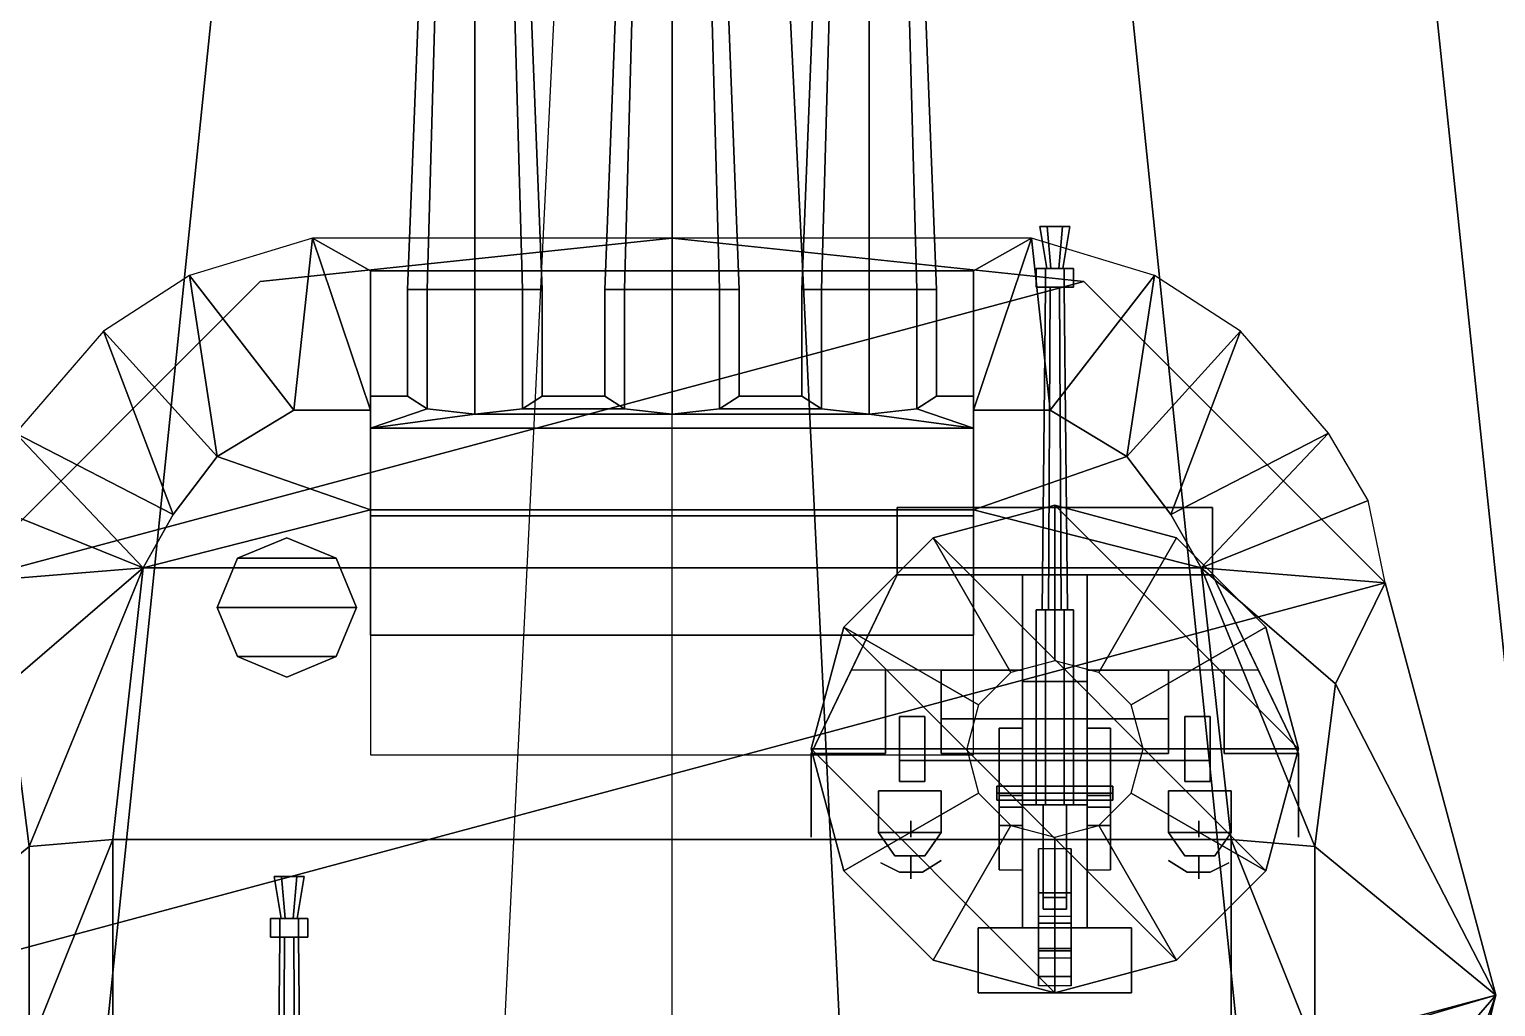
# Model space of a CAD drawing. Header units: millimetres. Extents: x -9 to 9, y -100 to 98.
# Drawn here: x -2.77 to 3.55, y 49.86 to 54.07 of the extents above; entities that cross this region are included whole.
import ezdxf

# ---------------------------------------------------------------- set-up
doc = ezdxf.new("R2010")
doc.units = ezdxf.units.MM
for name, color, linetype in [('barrel', 1, 'Continuous'), ('gun', 1, 'Continuous'), ('sleeve', 5, 'Continuous'), ('superstructure', 3, 'Continuous'), ('turret', 2, 'Continuous')]:
    doc.layers.add(name, color=color, linetype=linetype)

msp = doc.modelspace()

# ---------------------------------------------------------------- linework, layer by layer
for points in [[(-3.03, 64.56, -4.29), (-2.2, 64.56, -4.97), (-3.75, 49.81, -4.97), (-4.62, 49.81, -4.29)], [(-2.2, 64.56, -4.97), (-0.91, 64.56, -5.63), (-2.43, 49.81, -5.63), (-3.75, 49.81, -4.97)], [(-0.91, 64.56, -5.63), (0, 64.56, -5.97), (-0.72, 49.81, -5.92), (-2.43, 49.81, -5.63)], [(2.43, 49.81, -5.63), (0.72, 49.81, -5.92), (0, 64.56, -5.97), (0.91, 64.56, -5.63)], [(0, 64.56, -5.97), (0, 64.56, -5.97), (0.72, 49.81, -5.92), (0, 49.81, -5.97)], [(3.75, 49.81, -4.97), (2.43, 49.81, -5.63), (0.91, 64.56, -5.63), (2.2, 64.56, -4.97)], [(4.62, 49.81, -4.29), (3.75, 49.81, -4.97), (2.2, 64.56, -4.97), (3.03, 64.56, -4.29)], [(5.36, 49.81, -3.43), (4.62, 49.81, -4.29), (3.03, 64.56, -4.29), (3.62, 64.56, -3.43)], [(0, 53.17, 10.52), (-1.775, 52.9844, 10.52), (-3.0744, 51.685, 10.52), (1.775, 52.9844, 10.52)], [(0, 53.17, 7.28), (-1.775, 52.9844, 7.27), (-1.775, 52.9844, 10.52), (0, 53.17, 10.52)], [(1.775, 52.9844, 7.27), (0, 53.17, 7.28), (0, 53.17, 10.52), (1.775, 52.9844, 10.52)], [(1.775, 52.9844, 10.52), (-3.0744, 51.685, 10.52), (-3.55, 49.91, 10.52), (3.0744, 51.685, 10.52)], [(-1.775, 52.9844, 7.27), (-3.0744, 51.685, 7.25), (-3.0744, 51.685, 10.52), (-1.775, 52.9844, 10.52)], [(3.0744, 51.685, 7.25), (1.775, 52.9844, 7.27), (1.775, 52.9844, 10.52), (3.0744, 51.685, 10.52)], [(3.0744, 51.685, 10.52), (-3.55, 49.91, 10.52), (-3.0744, 48.135, 10.52), (3.55, 49.91, 10.52)], [(3.55, 49.91, 7.23), (3.0744, 51.685, 7.25), (3.0744, 51.685, 10.52), (3.55, 49.91, 10.52)], [(3.55, 49.91, 10.52), (-3.0744, 48.135, 10.52), (-1.775, 46.8356, 10.52), (3.0744, 48.135, 10.52)], [(3.0744, 48.135, 7.23), (3.55, 49.91, 7.23), (3.55, 49.91, 10.52), (3.0744, 48.135, 10.52)]]:
    msp.add_3dface(points)
at = {"layer": 'barrel'}
for points in [[(-1.14, 52.95, 11.98), (-1.0551, 52.95, 12.1851), (-0.9985, 55, 12.1285), (-1.06, 55, 11.98)], [(-1.0551, 52.95, 11.7749), (-1.14, 52.95, 11.98), (-1.06, 55, 11.98), (-0.9985, 55, 11.8315)], [(-1.0551, 52.95, 12.1851), (-0.85, 52.95, 12.27), (-0.85, 55, 12.19), (-0.9985, 55, 12.1285)], [(-0.85, 52.95, 11.69), (-1.0551, 52.95, 11.7749), (-0.9985, 55, 11.8315), (-0.85, 55, 11.77)], [(-0.85, 52.95, 12.27), (-0.6449, 52.95, 12.1851), (-0.7015, 55, 12.1285), (-0.85, 55, 12.19)], [(-0.6449, 52.95, 11.7749), (-0.85, 52.95, 11.69), (-0.85, 55, 11.77), (-0.7015, 55, 11.8315)], [(-0.6449, 52.95, 12.1851), (-0.56, 52.95, 11.98), (-0.64, 55, 11.98), (-0.7015, 55, 12.1285)], [(-0.56, 52.95, 11.98), (-0.6449, 52.95, 11.7749), (-0.7015, 55, 11.8315), (-0.64, 55, 11.98)], [(-0.2051, 52.95, 11.7749), (-0.29, 52.95, 11.98), (-0.21, 55, 11.98), (-0.1485, 55, 11.8315)], [(-0.29, 52.95, 11.98), (-0.2051, 52.95, 12.1851), (-0.1485, 55, 12.1285), (-0.21, 55, 11.98)], [(0, 52.95, 11.69), (-0.2051, 52.95, 11.7749), (-0.1485, 55, 11.8315), (0, 55, 11.77)], [(-0.2051, 52.95, 12.1851), (0, 52.95, 12.27), (0, 55, 12.19), (-0.1485, 55, 12.1285)], [(0.2051, 52.95, 11.7749), (0, 52.95, 11.69), (0, 55, 11.77), (0.1485, 55, 11.8315)], [(0, 52.95, 12.27), (0.2051, 52.95, 12.1851), (0.1485, 55, 12.1285), (0, 55, 12.19)], [(0.29, 52.95, 11.98), (0.2051, 52.95, 11.7749), (0.1485, 55, 11.8315), (0.21, 55, 11.98)], [(0.2051, 52.95, 12.1851), (0.29, 52.95, 11.98), (0.21, 55, 11.98), (0.1485, 55, 12.1285)], [(0.56, 52.95, 11.98), (0.6449, 52.95, 12.1851), (0.7015, 55, 12.1285), (0.64, 55, 11.98)], [(0.6449, 52.95, 11.7749), (0.56, 52.95, 11.98), (0.64, 55, 11.98), (0.7015, 55, 11.8315)], [(0.6449, 52.95, 12.1851), (0.85, 52.95, 12.27), (0.85, 55, 12.19), (0.7015, 55, 12.1285)], [(0.85, 52.95, 11.69), (0.6449, 52.95, 11.7749), (0.7015, 55, 11.8315), (0.85, 55, 11.77)], [(0.85, 52.95, 12.27), (1.0551, 52.95, 12.1851), (0.9985, 55, 12.1285), (0.85, 55, 12.19)], [(1.0551, 52.95, 11.7749), (0.85, 52.95, 11.69), (0.85, 55, 11.77), (0.9985, 55, 11.8315)], [(1.0551, 52.95, 12.1851), (1.14, 52.95, 11.98), (1.06, 55, 11.98), (0.9985, 55, 12.1285)], [(1.14, 52.95, 11.98), (1.0551, 52.95, 11.7749), (0.9985, 55, 11.8315), (1.06, 55, 11.98)]]:
    msp.add_3dface(points, dxfattribs=at)
at = {"layer": 'gun'}
for points in [[(1.615, 53.04, 14.18), (1.6325, 53.04, 14.2103), (1.6175, 53.22, 14.2363), (1.585, 53.22, 14.18)], [(1.6175, 53.22, 14.2363), (1.6825, 53.22, 14.2363), (1.715, 53.22, 14.18), (1.585, 53.22, 14.18)], [(1.6325, 53.04, 14.1497), (1.615, 53.04, 14.18), (1.585, 53.22, 14.18), (1.6175, 53.22, 14.1237)], [(1.585, 53.22, 14.18), (1.715, 53.22, 14.18), (1.6825, 53.22, 14.1237), (1.6175, 53.22, 14.1237)], [(1.6325, 53.04, 14.2103), (1.6675, 53.04, 14.2103), (1.6825, 53.22, 14.2363), (1.6175, 53.22, 14.2363)], [(1.6675, 53.04, 14.1497), (1.6325, 53.04, 14.1497), (1.6175, 53.22, 14.1237), (1.6825, 53.22, 14.1237)], [(1.6675, 53.04, 14.2103), (1.685, 53.04, 14.18), (1.715, 53.22, 14.18), (1.6825, 53.22, 14.2363)], [(1.685, 53.04, 14.18), (1.6675, 53.04, 14.1497), (1.6825, 53.22, 14.1237), (1.715, 53.22, 14.18)], [(1.57, 52.96, 14.18), (1.61, 52.96, 14.2493), (1.61, 53.04, 14.2493), (1.57, 53.04, 14.18)], [(1.61, 53.04, 14.2493), (1.69, 53.04, 14.2493), (1.73, 53.04, 14.18), (1.57, 53.04, 14.18)], [(1.61, 52.96, 14.1107), (1.57, 52.96, 14.18), (1.57, 53.04, 14.18), (1.61, 53.04, 14.1107)], [(1.57, 53.04, 14.18), (1.73, 53.04, 14.18), (1.69, 53.04, 14.1107), (1.61, 53.04, 14.1107)], [(1.69, 52.96, 14.1107), (1.61, 52.96, 14.1107), (1.61, 53.04, 14.1107), (1.69, 53.04, 14.1107)], [(1.61, 52.96, 14.2493), (1.69, 52.96, 14.2493), (1.69, 53.04, 14.2493), (1.61, 53.04, 14.2493)], [(1.69, 52.96, 14.2493), (1.73, 52.96, 14.18), (1.73, 53.04, 14.18), (1.69, 53.04, 14.2493)], [(1.73, 52.96, 14.18), (1.69, 52.96, 14.1107), (1.69, 53.04, 14.1107), (1.73, 53.04, 14.18)], [(1.57, 52.96, 14.18), (1.73, 52.96, 14.18), (1.69, 52.96, 14.2493), (1.61, 52.96, 14.2493)], [(1.61, 52.96, 14.1107), (1.69, 52.96, 14.1107), (1.73, 52.96, 14.18), (1.57, 52.96, 14.18)], [(1.63, 52.96, 14.2146), (1.61, 52.96, 14.18), (1.595, 51.57, 14.18), (1.6225, 51.57, 14.2276)], [(1.61, 52.96, 14.18), (1.63, 52.96, 14.1454), (1.6225, 51.57, 14.1324), (1.595, 51.57, 14.18)], [(1.63, 52.96, 14.1454), (1.67, 52.96, 14.1454), (1.6775, 51.57, 14.1324), (1.6225, 51.57, 14.1324)], [(1.67, 52.96, 14.2146), (1.63, 52.96, 14.2146), (1.6225, 51.57, 14.2276), (1.6775, 51.57, 14.2276)], [(1.69, 52.96, 14.18), (1.67, 52.96, 14.2146), (1.6775, 51.57, 14.2276), (1.705, 51.57, 14.18)], [(1.67, 52.96, 14.1454), (1.69, 52.96, 14.18), (1.705, 51.57, 14.18), (1.6775, 51.57, 14.1324)], [(-1.685, 50.24, 14.3), (-1.6675, 50.24, 14.3303), (-1.6825, 50.42, 14.3563), (-1.715, 50.42, 14.3)], [(-1.6825, 50.42, 14.3563), (-1.6175, 50.42, 14.3563), (-1.585, 50.42, 14.3), (-1.715, 50.42, 14.3)], [(-1.6675, 50.24, 14.2697), (-1.685, 50.24, 14.3), (-1.715, 50.42, 14.3), (-1.6825, 50.42, 14.2437)], [(-1.715, 50.42, 14.3), (-1.585, 50.42, 14.3), (-1.6175, 50.42, 14.2437), (-1.6825, 50.42, 14.2437)], [(-1.6675, 50.24, 14.3303), (-1.6325, 50.24, 14.3303), (-1.6175, 50.42, 14.3563), (-1.6825, 50.42, 14.3563)], [(-1.6325, 50.24, 14.2697), (-1.6675, 50.24, 14.2697), (-1.6825, 50.42, 14.2437), (-1.6175, 50.42, 14.2437)], [(-1.6325, 50.24, 14.3303), (-1.615, 50.24, 14.3), (-1.585, 50.42, 14.3), (-1.6175, 50.42, 14.3563)], [(-1.615, 50.24, 14.3), (-1.6325, 50.24, 14.2697), (-1.6175, 50.42, 14.2437), (-1.585, 50.42, 14.3)], [(-1.73, 50.16, 14.3), (-1.69, 50.16, 14.3693), (-1.69, 50.24, 14.3693), (-1.73, 50.24, 14.3)], [(-1.69, 50.24, 14.3693), (-1.61, 50.24, 14.3693), (-1.57, 50.24, 14.3), (-1.73, 50.24, 14.3)], [(-1.69, 50.16, 14.2307), (-1.73, 50.16, 14.3), (-1.73, 50.24, 14.3), (-1.69, 50.24, 14.2307)], [(-1.73, 50.24, 14.3), (-1.57, 50.24, 14.3), (-1.61, 50.24, 14.2307), (-1.69, 50.24, 14.2307)], [(-1.61, 50.16, 14.2307), (-1.69, 50.16, 14.2307), (-1.69, 50.24, 14.2307), (-1.61, 50.24, 14.2307)], [(-1.69, 50.16, 14.3693), (-1.61, 50.16, 14.3693), (-1.61, 50.24, 14.3693), (-1.69, 50.24, 14.3693)], [(-1.61, 50.16, 14.3693), (-1.57, 50.16, 14.3), (-1.57, 50.24, 14.3), (-1.61, 50.24, 14.3693)], [(-1.57, 50.16, 14.3), (-1.61, 50.16, 14.2307), (-1.61, 50.24, 14.2307), (-1.57, 50.24, 14.3)], [(-1.73, 50.16, 14.3), (-1.57, 50.16, 14.3), (-1.61, 50.16, 14.3693), (-1.69, 50.16, 14.3693)], [(-1.69, 50.16, 14.2307), (-1.61, 50.16, 14.2307), (-1.57, 50.16, 14.3), (-1.73, 50.16, 14.3)], [(-1.67, 50.16, 14.3346), (-1.69, 50.16, 14.3), (-1.705, 48.77, 14.3), (-1.6775, 48.77, 14.3476)], [(-1.69, 50.16, 14.3), (-1.67, 50.16, 14.2654), (-1.6775, 48.77, 14.2524), (-1.705, 48.77, 14.3)], [(-1.67, 50.16, 14.2654), (-1.63, 50.16, 14.2654), (-1.6225, 48.77, 14.2524), (-1.6775, 48.77, 14.2524)], [(-1.63, 50.16, 14.3346), (-1.67, 50.16, 14.3346), (-1.6775, 48.77, 14.3476), (-1.6225, 48.77, 14.3476)], [(-1.61, 50.16, 14.3), (-1.63, 50.16, 14.3346), (-1.6225, 48.77, 14.3476), (-1.595, 48.77, 14.3)], [(-1.63, 50.16, 14.2654), (-1.61, 50.16, 14.3), (-1.595, 48.77, 14.3), (-1.6225, 48.77, 14.2524)]]:
    msp.add_3dface(points, dxfattribs=at)
at = {"layer": 'sleeve'}
for points in [[(-1.0551, 52.95, 12.1851), (-1.14, 52.95, 11.98), (-1.14, 52.49, 11.98), (-1.0551, 52.4351, 12.1851)], [(-1.14, 52.95, 11.98), (-1.0551, 52.95, 11.7749), (-1.0551, 52.4351, 11.7749), (-1.14, 52.49, 11.98)], [(-0.85, 52.95, 12.27), (-1.0551, 52.95, 12.1851), (-1.0551, 52.4351, 12.1851), (-0.85, 52.4123, 12.27)], [(-1.0551, 52.95, 11.7749), (-0.85, 52.95, 11.69), (-0.85, 52.4123, 11.69), (-1.0551, 52.4351, 11.7749)], [(-0.6449, 52.95, 12.1851), (-0.85, 52.95, 12.27), (-0.85, 52.4123, 12.27), (-0.6449, 52.4351, 12.1851)], [(-0.85, 52.95, 11.69), (-0.6449, 52.95, 11.7749), (-0.6449, 52.4351, 11.7749), (-0.85, 52.4123, 11.69)], [(-0.56, 52.95, 11.98), (-0.6449, 52.95, 12.1851), (-0.6449, 52.4351, 12.1851), (-0.56, 52.49, 11.98)], [(-0.6449, 52.95, 11.7749), (-0.56, 52.95, 11.98), (-0.56, 52.49, 11.98), (-0.6449, 52.4351, 11.7749)], [(-0.2051, 52.95, 12.1851), (-0.29, 52.95, 11.98), (-0.29, 52.49, 11.98), (-0.2051, 52.4351, 12.1851)], [(-0.29, 52.95, 11.98), (-0.2051, 52.95, 11.7749), (-0.2051, 52.4351, 11.7749), (-0.29, 52.49, 11.98)], [(0, 52.95, 12.27), (-0.2051, 52.95, 12.1851), (-0.2051, 52.4351, 12.1851), (0, 52.4123, 12.27)], [(-0.2051, 52.95, 11.7749), (0, 52.95, 11.69), (0, 52.4123, 11.69), (-0.2051, 52.4351, 11.7749)], [(0.2051, 52.95, 12.1851), (0, 52.95, 12.27), (0, 52.4123, 12.27), (0.2051, 52.4351, 12.1851)], [(0, 52.95, 11.69), (0.2051, 52.95, 11.7749), (0.2051, 52.4351, 11.7749), (0, 52.4123, 11.69)], [(0.29, 52.95, 11.98), (0.2051, 52.95, 12.1851), (0.2051, 52.4351, 12.1851), (0.29, 52.49, 11.98)], [(0.2051, 52.95, 11.7749), (0.29, 52.95, 11.98), (0.29, 52.49, 11.98), (0.2051, 52.4351, 11.7749)], [(0.6449, 52.95, 12.1851), (0.56, 52.95, 11.98), (0.56, 52.49, 11.98), (0.6449, 52.4351, 12.1851)], [(0.56, 52.95, 11.98), (0.6449, 52.95, 11.7749), (0.6449, 52.4351, 11.7749), (0.56, 52.49, 11.98)], [(0.85, 52.95, 12.27), (0.6449, 52.95, 12.1851), (0.6449, 52.4351, 12.1851), (0.85, 52.4123, 12.27)], [(0.6449, 52.95, 11.7749), (0.85, 52.95, 11.69), (0.85, 52.4123, 11.69), (0.6449, 52.4351, 11.7749)], [(1.0551, 52.95, 12.1851), (0.85, 52.95, 12.27), (0.85, 52.4123, 12.27), (1.0551, 52.4351, 12.1851)], [(0.85, 52.95, 11.69), (1.0551, 52.95, 11.7749), (1.0551, 52.4351, 11.7749), (0.85, 52.4123, 11.69)], [(1.14, 52.95, 11.98), (1.0551, 52.95, 12.1851), (1.0551, 52.4351, 12.1851), (1.14, 52.49, 11.98)], [(1.0551, 52.95, 11.7749), (1.14, 52.95, 11.98), (1.14, 52.49, 11.98), (1.0551, 52.4351, 11.7749)], [(-1.3, 52.352, 12.495), (-1.0551, 52.4351, 12.1851), (-1.14, 52.49, 11.98), (-1.3, 52.49, 11.98)], [(-1.3, 52.49, 11.98), (-1.14, 52.49, 11.98), (-1.0551, 52.4351, 11.7749), (-1.3, 52.352, 11.465)], [(-0.6449, 52.4351, 12.1851), (-0.2051, 52.4351, 12.1851), (-0.29, 52.49, 11.98), (-0.56, 52.49, 11.98)], [(-0.29, 52.49, 11.98), (-0.2051, 52.4351, 11.7749), (-0.6449, 52.4351, 11.7749), (-0.56, 52.49, 11.98)], [(0.2051, 52.4351, 12.1851), (0.6449, 52.4351, 12.1851), (0.56, 52.49, 11.98), (0.29, 52.49, 11.98)], [(0.56, 52.49, 11.98), (0.6449, 52.4351, 11.7749), (0.2051, 52.4351, 11.7749), (0.29, 52.49, 11.98)], [(1.0551, 52.4351, 12.1851), (1.3, 52.352, 12.495), (1.3, 52.49, 11.98), (1.14, 52.49, 11.98)], [(1.14, 52.49, 11.98), (1.3, 52.49, 11.98), (1.3, 52.352, 11.465), (1.0551, 52.4351, 11.7749)], [(-1.3, 52.352, 12.495), (-0.85, 52.4123, 12.27), (-1.0551, 52.4351, 12.1851), (-1.3, 52.352, 12.495)], [(-0.85, 52.4123, 11.69), (-1.3, 52.352, 11.465), (-1.3, 52.352, 11.465), (-1.0551, 52.4351, 11.7749)], [(-1.3, 52.352, 12.495), (1.3, 52.352, 12.495), (0.85, 52.4123, 12.27), (-0.85, 52.4123, 12.27)], [(0.85, 52.4123, 11.69), (1.3, 52.352, 11.465), (-1.3, 52.352, 11.465), (-0.85, 52.4123, 11.69)], [(-0.85, 52.4123, 12.27), (0, 52.4123, 12.27), (-0.2051, 52.4351, 12.1851), (-0.6449, 52.4351, 12.1851)], [(-0.2051, 52.4351, 11.7749), (0, 52.4123, 11.69), (-0.85, 52.4123, 11.69), (-0.6449, 52.4351, 11.7749)], [(0, 52.4123, 12.27), (0.85, 52.4123, 12.27), (0.6449, 52.4351, 12.1851), (0.2051, 52.4351, 12.1851)], [(0.6449, 52.4351, 11.7749), (0.85, 52.4123, 11.69), (0, 52.4123, 11.69), (0.2051, 52.4351, 11.7749)], [(0.85, 52.4123, 12.27), (1.3, 52.352, 12.495), (1.3, 52.352, 12.495), (1.0551, 52.4351, 12.1851)], [(1.0551, 52.4351, 11.7749), (1.0551, 52.4351, 11.7749), (1.3, 52.352, 11.465), (0.85, 52.4123, 11.69)], [(1.3, 51.975, 12.872), (1.3, 52.352, 12.495), (-1.3, 52.352, 12.495), (-1.3, 51.975, 12.872)], [(1.3, 52.352, 11.465), (1.3, 51.975, 11.088), (-1.3, 51.975, 11.088), (-1.3, 52.352, 11.465)], [(1.3, 51.975, 11.088), (1.3, 51.46, 10.95), (-1.3, 51.46, 10.95), (-1.3, 51.975, 11.088)], [(1.3, 51.46, 13.01), (1.3, 51.975, 12.872), (-1.3, 51.975, 12.872), (-1.3, 51.46, 13.01)], [(1.57, 50.73, 14.18), (1.61, 50.73, 14.2493), (1.61, 51.57, 14.2493), (1.57, 51.57, 14.18)], [(1.61, 51.57, 14.2493), (1.69, 51.57, 14.2493), (1.73, 51.57, 14.18), (1.57, 51.57, 14.18)], [(1.61, 50.73, 14.1107), (1.57, 50.73, 14.18), (1.57, 51.57, 14.18), (1.61, 51.57, 14.1107)], [(1.57, 51.57, 14.18), (1.73, 51.57, 14.18), (1.69, 51.57, 14.1107), (1.61, 51.57, 14.1107)], [(1.69, 50.73, 14.1107), (1.61, 50.73, 14.1107), (1.61, 51.57, 14.1107), (1.69, 51.57, 14.1107)], [(1.61, 50.73, 14.2493), (1.69, 50.73, 14.2493), (1.69, 51.57, 14.2493), (1.61, 51.57, 14.2493)], [(1.69, 50.73, 14.2493), (1.73, 50.73, 14.18), (1.73, 51.57, 14.18), (1.69, 51.57, 14.2493)], [(1.73, 50.73, 14.18), (1.69, 50.73, 14.1107), (1.69, 51.57, 14.1107), (1.73, 51.57, 14.18)], [(1.3, 50.945, 12.872), (1.3, 51.46, 13.01), (-1.3, 51.46, 13.01), (-1.3, 50.945, 12.872)], [(1.79, 50.73, 14.11), (1.79, 51.26, 14.11), (1.51, 51.26, 14.11), (1.51, 50.73, 14.11)], [(1.51, 50.73, 13.98), (1.51, 51.26, 13.98), (1.79, 51.26, 13.98), (1.79, 50.73, 13.98)], [(1.51, 51.26, 14.11), (1.51, 51.26, 13.98), (1.51, 50.73, 13.98), (1.51, 50.73, 14.11)], [(1.79, 51.26, 14.11), (1.79, 51.26, 13.98), (1.51, 51.26, 13.98), (1.51, 51.26, 14.11)], [(1.79, 50.73, 13.98), (1.79, 51.26, 13.98), (1.79, 51.26, 14.11), (1.79, 50.73, 14.11)], [(1.09, 51.11, 14.27), (0.98, 51.11, 14.27), (0.98, 51.11, 14.4), (1.09, 51.11, 14.4)], [(0.98, 51.11, 14.4), (0.98, 51.11, 14.27), (0.98, 50.83, 14.27), (0.98, 50.83, 14.4)], [(1.09, 51.11, 14.4), (0.98, 51.11, 14.4), (0.98, 50.83, 14.4), (1.09, 50.83, 14.4)], [(1.09, 50.83, 14.27), (0.98, 50.83, 14.27), (0.98, 51.11, 14.27), (1.09, 51.11, 14.27)], [(1.09, 50.83, 14.4), (1.09, 50.83, 14.27), (1.09, 51.11, 14.27), (1.09, 51.11, 14.4)], [(2.32, 51.11, 14.4), (2.21, 51.11, 14.4), (2.21, 50.83, 14.4), (2.32, 50.83, 14.4)], [(2.32, 50.83, 14.27), (2.21, 50.83, 14.27), (2.21, 51.11, 14.27), (2.32, 51.11, 14.27)], [(2.21, 51.11, 14.4), (2.21, 51.11, 14.27), (2.21, 50.83, 14.27), (2.21, 50.83, 14.4)], [(2.32, 51.11, 14.27), (2.21, 51.11, 14.27), (2.21, 51.11, 14.4), (2.32, 51.11, 14.4)], [(2.32, 50.83, 14.4), (2.32, 50.83, 14.27), (2.32, 51.11, 14.27), (2.32, 51.11, 14.4)], [(0.98, 50.97, 14.27), (0.98, 50.97, 14.22), (0.98, 50.92, 14.22), (0.98, 50.92, 14.27)], [(2.32, 50.97, 14.22), (0.98, 50.97, 14.22), (0.98, 50.97, 14.27), (2.32, 50.97, 14.27)], [(2.32, 50.92, 14.22), (0.98, 50.92, 14.22), (0.98, 50.97, 14.22), (2.32, 50.97, 14.22)], [(2.21, 50.97, 14.27), (1.09, 50.97, 14.27), (1.09, 50.92, 14.27), (2.21, 50.92, 14.27)], [(2.32, 50.92, 14.27), (2.32, 50.92, 14.22), (2.32, 50.97, 14.22), (2.32, 50.97, 14.27)], [(0.98, 50.92, 14.27), (0.98, 50.92, 14.22), (2.32, 50.92, 14.22), (2.32, 50.92, 14.27)], [(0.98, 50.83, 14.4), (0.98, 50.83, 14.27), (1.09, 50.83, 14.27), (1.09, 50.83, 14.4)], [(2.21, 50.83, 14.4), (2.21, 50.83, 14.27), (2.32, 50.83, 14.27), (2.32, 50.83, 14.4)], [(1.4, 50.78, 14.08), (1.4, 50.75, 14.11), (1.4, 50.78, 14.14), (1.4, 50.81, 14.11)], [(1.4, 50.81, 14.11), (1.4, 50.78, 14.14), (1.9, 50.78, 14.14), (1.9, 50.81, 14.11)], [(1.4, 50.78, 14.08), (1.4, 50.81, 14.11), (1.9, 50.81, 14.11), (1.9, 50.78, 14.08)], [(1.4, 50.78, 14.14), (1.4, 50.75, 14.11), (1.9, 50.75, 14.11), (1.9, 50.78, 14.14)], [(1.4, 50.75, 14.11), (1.4, 50.78, 14.08), (1.9, 50.78, 14.08), (1.9, 50.75, 14.11)], [(1.9, 50.81, 14.11), (1.9, 50.78, 14.14), (1.9, 50.75, 14.11), (1.9, 50.78, 14.08)], [(1.51, 50.73, 14.25), (1.51, 50.73, 13.98), (1.51, 50.2, 13.98), (1.51, 50.2, 14.25)], [(1.79, 50.73, 14.25), (1.79, 50.73, 13.98), (1.51, 50.73, 13.98), (1.51, 50.73, 14.25)], [(1.51, 50.2, 13.98), (1.51, 50.73, 13.98), (1.79, 50.73, 13.98), (1.79, 50.2, 13.98)], [(1.79, 50.2, 14.25), (1.79, 50.73, 14.25), (1.51, 50.73, 14.25), (1.51, 50.2, 14.25)], [(1.6, 50.73, 14.31), (1.6, 50.73, 14.25), (1.6, 50.33, 14.25), (1.6, 50.33, 14.47)], [(1.7, 50.73, 14.31), (1.7, 50.73, 14.25), (1.6, 50.73, 14.25), (1.6, 50.73, 14.31)], [(1.7, 50.33, 14.47), (1.7, 50.73, 14.31), (1.6, 50.73, 14.31), (1.6, 50.33, 14.47)], [(1.7, 50.33, 14.25), (1.7, 50.73, 14.25), (1.7, 50.73, 14.31), (1.7, 50.33, 14.47)], [(1.79, 50.2, 13.98), (1.79, 50.73, 13.98), (1.79, 50.73, 14.25), (1.79, 50.2, 14.25)], [(1.58, 50.35, 13.44), (1.58, 50.54, 13.34), (1.58, 50.36, 13.29), (1.58, 50.22, 13.39)], [(1.72, 50.35, 13.44), (1.72, 50.54, 13.34), (1.58, 50.54, 13.34), (1.58, 50.35, 13.44)], [(1.72, 50.36, 13.29), (1.72, 50.54, 13.34), (1.72, 50.35, 13.44), (1.72, 50.22, 13.39)], [(1.72, 50.22, 13.56), (1.72, 50.35, 13.44), (1.58, 50.35, 13.44), (1.58, 50.22, 13.56)], [(1.58, 50.22, 13.56), (1.58, 50.35, 13.44), (1.58, 50.22, 13.39), (1.58, 50.11, 13.51)], [(1.6, 50.33, 14.47), (1.6, 50.33, 14.25), (1.6, 50.28, 14.25), (1.6, 50.28, 14.34)], [(1.7, 50.28, 14.34), (1.7, 50.33, 14.47), (1.6, 50.33, 14.47), (1.6, 50.28, 14.34)], [(1.7, 50.28, 14.25), (1.7, 50.33, 14.25), (1.7, 50.33, 14.47), (1.7, 50.28, 14.34)], [(1.72, 50.22, 13.39), (1.72, 50.35, 13.44), (1.72, 50.22, 13.56), (1.72, 50.11, 13.51)], [(1.58, 50.22, 13.39), (1.58, 50.25, 13.36), (1.72, 50.25, 13.36), (1.72, 50.22, 13.39)], [(1.6, 50.28, 14.34), (1.6, 50.28, 14.25), (1.7, 50.28, 14.25), (1.7, 50.28, 14.34)], [(1.32, 50.2, 14.29), (1.32, 50.2, 13.93), (1.32, 49.92, 13.93), (1.32, 49.92, 14.29)], [(1.98, 50.2, 14.29), (1.98, 50.2, 13.93), (1.32, 50.2, 13.93), (1.32, 50.2, 14.29)], [(1.32, 49.92, 13.93), (1.32, 50.2, 13.93), (1.98, 50.2, 13.93), (1.98, 49.92, 13.93)], [(1.98, 49.92, 14.29), (1.98, 50.2, 14.29), (1.32, 50.2, 14.29), (1.32, 49.92, 14.29)], [(1.72, 50.1, 13.77), (1.72, 50.22, 13.56), (1.58, 50.22, 13.56), (1.58, 50.1, 13.77)], [(1.58, 50.11, 13.51), (1.58, 50.22, 13.39), (1.72, 50.22, 13.39), (1.72, 50.11, 13.51)], [(1.58, 50.1, 13.77), (1.58, 50.22, 13.56), (1.58, 50.11, 13.51), (1.58, 49.99, 13.72)], [(1.72, 50.11, 13.51), (1.72, 50.22, 13.56), (1.72, 50.1, 13.77), (1.72, 49.99, 13.72)], [(1.98, 49.92, 13.93), (1.98, 50.2, 13.93), (1.98, 50.2, 14.29), (1.98, 49.92, 14.29)], [(1.58, 49.99, 13.72), (1.58, 50.11, 13.51), (1.72, 50.11, 13.51), (1.72, 49.99, 13.72)], [(1.58, 50.07, 13.93), (1.58, 50.1, 13.77), (1.58, 49.99, 13.72), (1.58, 49.95, 13.93)], [(1.72, 50.07, 13.93), (1.72, 50.1, 13.77), (1.58, 50.1, 13.77), (1.58, 50.07, 13.93)], [(1.72, 49.99, 13.72), (1.72, 50.1, 13.77), (1.72, 50.07, 13.93), (1.72, 49.95, 13.93)], [(1.58, 49.95, 13.93), (1.58, 49.99, 13.72), (1.72, 49.99, 13.72), (1.72, 49.95, 13.93)], [(1.32, 49.92, 14.29), (1.32, 49.92, 13.93), (1.98, 49.92, 13.93), (1.98, 49.92, 14.29)]]:
    msp.add_3dface(points, dxfattribs=at)
at = {"layer": 'superstructure'}
msp.add_3dface([(-7.81, 49.81, 7.23), (7.81, 49.81, 7.23), (6.77, 64.56, 7.45), (-6.77, 64.56, 7.45)], dxfattribs=at)
at = {"layer": 'turret'}
for points in [[(-2.08, 53.01, 10.52), (-1.63, 52.43, 13.02), (-1.55, 53.17, 10.52)], [(-1.63, 52.43, 13.02), (-1.3, 52.43, 13.02), (-1.55, 53.17, 10.52)], [(-1.3, 52.43, 13.02), (-1.3, 53.03, 11.22), (-1.55, 53.17, 10.52)], [(-1.3, 53.03, 11.22), (1.3, 53.03, 11.22), (1.55, 53.17, 10.52), (-1.55, 53.17, 10.52)], [(1.3, 52.43, 13.02), (1.63, 52.43, 13.02), (1.55, 53.17, 10.52)], [(1.3, 53.03, 11.22), (1.3, 52.43, 13.02), (1.55, 53.17, 10.52)], [(1.55, 53.17, 10.52), (1.63, 52.43, 13.02), (2.08, 53.01, 10.52)], [(-1.3, 52, 11.22), (1.3, 52, 11.22), (1.3, 53.03, 11.22), (-1.3, 53.03, 11.22)], [(-1.3, 52.43, 13.02), (-1.3, 52, 13.02), (-1.3, 52, 11.22), (-1.3, 53.03, 11.22)], [(1.3, 52, 13.02), (1.3, 52.43, 13.02), (1.3, 53.03, 11.22), (1.3, 52, 11.22)], [(-2.08, 53.01, 10.52), (-2.45, 52.77, 10.52), (-1.96, 52.23, 13.02)], [(-2.08, 53.01, 10.52), (-1.96, 52.23, 13.02), (-1.63, 52.43, 13.02)], [(1.63, 52.43, 13.02), (1.96, 52.23, 13.02), (2.08, 53.01, 10.52)], [(1.96, 52.23, 13.02), (2.45, 52.77, 10.52), (2.08, 53.01, 10.52)], [(-2.83, 52.33, 10.52), (-2.15, 51.98, 13.02), (-2.45, 52.77, 10.52)], [(-2.45, 52.77, 10.52), (-2.15, 51.98, 13.02), (-1.96, 52.23, 13.02)], [(1.96, 52.23, 13.02), (2.15, 51.98, 13.02), (2.45, 52.77, 10.52)], [(2.15, 51.98, 13.02), (2.83, 52.33, 10.52), (2.45, 52.77, 10.52)], [(-1.96, 52.23, 13.02), (-1.3, 52, 13.02), (-1.3, 52.43, 13.02), (-1.63, 52.43, 13.02)], [(1.3, 52, 13.02), (1.96, 52.23, 13.02), (1.63, 52.43, 13.02), (1.3, 52.43, 13.02)], [(-3, 52.04, 10.52), (-2.28, 51.75, 13.06), (-2.83, 52.33, 10.52)], [(-2.28, 51.75, 13.06), (-2.15, 51.98, 13.02), (-2.83, 52.33, 10.52)], [(2.28, 51.75, 13.06), (2.83, 52.33, 10.52), (2.15, 51.98, 13.02)], [(3, 52.04, 10.52), (2.83, 52.33, 10.52), (2.28, 51.75, 13.06)], [(-2.28, 51.75, 13.06), (-1.3, 52, 13.02), (-1.96, 52.23, 13.02), (-2.15, 51.98, 13.02)], [(1.3, 52, 13.02), (2.28, 51.75, 13.06), (2.15, 51.98, 13.02), (1.96, 52.23, 13.02)], [(-3.0744, 51.685, 10.52), (-2.28, 51.75, 13.06), (-3, 52.04, 10.52)], [(1.125, 51.8793, 13.26), (1.65, 52.02, 13.26), (1.65, 51.35, 13.13), (1.46, 51.2991, 13.13)], [(2.7, 50.97, 13.36), (1.65, 52.02, 13.36), (1.125, 51.8793, 13.36), (2.5593, 50.445, 13.36)], [(1.65, 52.02, 13.26), (1.125, 51.8793, 13.26), (1.125, 51.8793, 13.36), (1.65, 52.02, 13.36)], [(1.65, 52.02, 13.26), (2.175, 51.8793, 13.26), (1.84, 51.2991, 13.13), (1.65, 51.35, 13.13)], [(2.5593, 51.495, 13.36), (2.175, 51.8793, 13.36), (1.65, 52.02, 13.36), (2.7, 50.97, 13.36)], [(2.175, 51.8793, 13.26), (1.65, 52.02, 13.26), (1.65, 52.02, 13.36), (2.175, 51.8793, 13.36)], [(3.0744, 51.685, 10.52), (3, 52.04, 10.52), (2.28, 51.75, 13.06)], [(-2.28, 51.75, 13.06), (2.28, 51.75, 13.06), (1.3, 52, 13.02), (-1.3, 52, 13.02)], [(-1.3, 52, 13.02), (1.3, 52, 13.02), (1.3, 52, 11.22), (-1.3, 52, 11.22)], [(0.97, 52.01, 13.78), (0.97, 52.01, 13.36), (0.97, 51.72, 13.36), (0.97, 51.72, 13.78)], [(2.33, 51.72, 13.78), (2.33, 52.01, 13.78), (0.97, 52.01, 13.78), (0.97, 51.72, 13.78)], [(0.97, 51.72, 13.36), (0.97, 52.01, 13.36), (2.33, 52.01, 13.36), (2.33, 51.72, 13.36)], [(2.33, 52.01, 13.78), (2.33, 52.01, 13.36), (0.97, 52.01, 13.36), (0.97, 52.01, 13.78)], [(2.33, 51.72, 13.36), (2.33, 52.01, 13.36), (2.33, 52.01, 13.78), (2.33, 51.72, 13.78)], [(-1.66, 51.88, 13.04), (-1.8721, 51.7921, 13.05), (-1.8721, 51.7921, 13.2), (-1.66, 51.88, 13.2)], [(-1.66, 51.88, 13.2), (-1.8721, 51.7921, 13.2), (-1.4479, 51.7921, 13.2), (-1.66, 51.88, 13.2)], [(-1.4479, 51.7921, 13.05), (-1.66, 51.88, 13.04), (-1.66, 51.88, 13.2), (-1.4479, 51.7921, 13.2)], [(1.125, 51.8793, 13.26), (0.7407, 51.495, 13.26), (0.7407, 51.495, 13.36), (1.125, 51.8793, 13.36)], [(0.7407, 51.495, 13.26), (1.125, 51.8793, 13.26), (1.46, 51.2991, 13.13), (1.3209, 51.16, 13.13)], [(2.5593, 50.445, 13.36), (1.125, 51.8793, 13.36), (0.7407, 51.495, 13.36), (2.175, 50.0607, 13.36)], [(2.175, 51.8793, 13.26), (2.5593, 51.495, 13.26), (1.9791, 51.16, 13.13), (1.84, 51.2991, 13.13)], [(2.5593, 51.495, 13.26), (2.175, 51.8793, 13.26), (2.175, 51.8793, 13.36), (2.5593, 51.495, 13.36)], [(-1.8721, 51.7921, 13.05), (-1.96, 51.58, 13.07), (-1.96, 51.58, 13.2), (-1.8721, 51.7921, 13.2)], [(-1.8721, 51.7921, 13.2), (-1.96, 51.58, 13.2), (-1.36, 51.58, 13.2), (-1.4479, 51.7921, 13.2)], [(-1.36, 51.58, 13.07), (-1.4479, 51.7921, 13.05), (-1.4479, 51.7921, 13.2), (-1.36, 51.58, 13.2)], [(-2.86, 51.25, 10.95), (-2.28, 51.75, 13.06), (-3.0744, 51.685, 10.52)], [(-2.77, 50.55, 11.58), (-2.28, 51.75, 13.06), (-2.86, 51.25, 10.95)], [(-2.77, 50.55, 11.58), (-2.41, 50.58, 13.13), (-2.28, 51.75, 13.06)], [(2.41, 50.58, 13.13), (2.28, 51.75, 13.06), (-2.28, 51.75, 13.06), (-2.41, 50.58, 13.13)], [(0.6, 50.95, 14.67), (0.6, 50.95, 13.36), (0.97, 51.72, 13.36), (0.97, 51.72, 13.78)], [(0.97, 51.72, 13.78), (0.97, 51.72, 13.36), (0.6, 50.95, 13.36), (0.6, 50.95, 14.67)], [(0.97, 51.72, 13.78), (1.51, 51.72, 13.78), (1.51, 51.31, 14.25), (0.7737, 51.3115, 14.2521)], [(0.7737, 51.3115, 14.2521), (1.51, 51.31, 14.25), (1.51, 51.72, 13.78), (0.97, 51.72, 13.78)], [(2.33, 51.72, 13.78), (1.79, 51.72, 13.78), (1.79, 51.31, 14.25), (2.5263, 51.3115, 14.2521)], [(2.5263, 51.3115, 14.2521), (1.79, 51.31, 14.25), (1.79, 51.72, 13.78), (2.33, 51.72, 13.78)], [(2.77, 50.55, 11.58), (2.86, 51.25, 10.95), (2.28, 51.75, 13.06)], [(2.86, 51.25, 10.95), (3.0744, 51.685, 10.52), (2.28, 51.75, 13.06)], [(2.77, 50.55, 11.58), (2.28, 51.75, 13.06), (2.41, 50.58, 13.13)], [(2.33, 51.72, 13.78), (2.33, 51.72, 13.36), (2.7, 50.95, 13.36), (2.7, 50.95, 14.67)], [(2.7, 50.95, 14.67), (2.7, 50.95, 13.36), (2.33, 51.72, 13.36), (2.33, 51.72, 13.78)], [(2.86, 51.25, 10.95), (3.55, 49.91, 10.52), (3.0744, 51.685, 10.52)], [(-1.96, 51.58, 13.54), (-1.8721, 51.3679, 13.44), (-1.4479, 51.3679, 13.44), (-1.36, 51.58, 13.54)], [(-1.96, 51.58, 13.07), (-1.8721, 51.3679, 13.08), (-1.8721, 51.3679, 13.44), (-1.96, 51.58, 13.54)], [(-1.96, 51.58, 13.2), (-1.96, 51.58, 13.54), (-1.36, 51.58, 13.54), (-1.36, 51.58, 13.2)], [(-1.4479, 51.3679, 13.08), (-1.36, 51.58, 13.07), (-1.36, 51.58, 13.54), (-1.4479, 51.3679, 13.44)], [(0.7407, 51.495, 13.26), (0.6, 50.97, 13.26), (0.6, 50.97, 13.36), (0.7407, 51.495, 13.36)], [(0.6, 50.97, 13.26), (0.7407, 51.495, 13.26), (1.3209, 51.16, 13.13), (1.27, 50.97, 13.13)], [(2.175, 50.0607, 13.36), (0.7407, 51.495, 13.36), (0.6, 50.97, 13.36), (1.65, 49.92, 13.36)], [(2.5593, 51.495, 13.26), (2.7, 50.97, 13.26), (2.03, 50.97, 13.13), (1.9791, 51.16, 13.13)], [(2.7, 50.97, 13.26), (2.5593, 51.495, 13.26), (2.5593, 51.495, 13.36), (2.7, 50.97, 13.36)], [(-1.8721, 51.3679, 13.44), (-1.66, 51.28, 13.37), (-1.66, 51.28, 13.37), (-1.4479, 51.3679, 13.44)], [(-1.8721, 51.3679, 13.08), (-1.66, 51.28, 13.08), (-1.66, 51.28, 13.37), (-1.8721, 51.3679, 13.44)], [(-1.66, 51.28, 13.08), (-1.4479, 51.3679, 13.08), (-1.4479, 51.3679, 13.44), (-1.66, 51.28, 13.37)], [(0.6, 50.95, 14.67), (0.92, 50.95, 14.67), (0.92, 51.31, 14.25), (0.7737, 51.3115, 14.2521)], [(0.7737, 51.3115, 14.2521), (0.92, 51.31, 14.25), (0.92, 50.95, 14.67), (0.6, 50.95, 14.67)], [(1.16, 51.1, 14.5), (1.51, 51.1, 14.5), (1.51, 51.31, 14.25), (1.16, 51.31, 14.25)], [(1.16, 51.31, 14.25), (1.51, 51.31, 14.25), (1.51, 51.1, 14.5), (1.16, 51.1, 14.5)], [(2.14, 51.31, 14.25), (1.79, 51.31, 14.25), (1.79, 51.1, 14.5), (2.14, 51.1, 14.5)], [(2.14, 51.1, 14.5), (1.79, 51.1, 14.5), (1.79, 51.31, 14.25), (2.14, 51.31, 14.25)], [(2.7, 50.95, 14.67), (2.38, 50.95, 14.67), (2.38, 51.31, 14.25), (2.5263, 51.3115, 14.2521)], [(2.5263, 51.3115, 14.2521), (2.38, 51.31, 14.25), (2.38, 50.95, 14.67), (2.7, 50.95, 14.67)], [(-2.77, 50.55, 11.58), (-2.86, 51.25, 10.95), (-3.55, 49.91, 10.52)], [(2.77, 50.55, 11.58), (3.55, 49.91, 10.52), (2.86, 51.25, 10.95)], [(2.14, 51.1, 14.5), (1.16, 51.1, 14.5), (1.16, 50.95, 14.67), (2.14, 50.95, 14.67)], [(2.14, 50.95, 14.67), (1.16, 50.95, 14.67), (1.16, 51.1, 14.5), (2.14, 51.1, 14.5)], [(1.51, 51.06, 14.02), (1.41, 51.06, 14.02), (1.41, 50.77, 14.36), (1.51, 50.77, 14.36)], [(1.41, 50.64, 14.44), (1.41, 50.77, 14.36), (1.41, 51.06, 14.02), (1.41, 50.72, 13.96)], [(1.51, 51.06, 13.36), (1.41, 51.06, 13.36), (1.41, 51.06, 14.02), (1.51, 51.06, 14.02)], [(1.41, 50.72, 13.96), (1.41, 51.06, 14.02), (1.41, 51.06, 13.36), (1.41, 50.45, 13.36)], [(1.51, 50.72, 13.96), (1.51, 51.06, 14.02), (1.51, 50.77, 14.36), (1.51, 50.64, 14.44)], [(1.51, 50.45, 13.36), (1.51, 51.06, 13.36), (1.51, 51.06, 14.02), (1.51, 50.72, 13.96)], [(1.79, 50.64, 14.44), (1.79, 50.77, 14.36), (1.79, 51.06, 14.02), (1.79, 50.72, 13.96)], [(1.89, 51.06, 14.02), (1.79, 51.06, 14.02), (1.79, 50.77, 14.36), (1.89, 50.77, 14.36)], [(1.79, 50.72, 13.96), (1.79, 51.06, 14.02), (1.79, 51.06, 13.36), (1.79, 50.45, 13.36)], [(1.89, 51.06, 13.36), (1.79, 51.06, 13.36), (1.79, 51.06, 14.02), (1.89, 51.06, 14.02)], [(1.89, 50.72, 13.96), (1.89, 51.06, 14.02), (1.89, 50.77, 14.36), (1.89, 50.64, 14.44)], [(1.89, 50.45, 13.36), (1.89, 51.06, 13.36), (1.89, 51.06, 14.02), (1.89, 50.72, 13.96)], [(1.65, 49.92, 13.36), (0.6, 50.97, 13.36), (0.7407, 50.445, 13.36), (1.125, 50.0607, 13.36)], [(0.6, 50.97, 13.26), (0.7407, 50.445, 13.26), (0.7407, 50.445, 13.36), (0.6, 50.97, 13.36)], [(0.7407, 50.445, 13.26), (0.6, 50.97, 13.26), (1.27, 50.97, 13.13), (1.3209, 50.78, 13.13)], [(0.6, 50.73, 14.67), (0.6, 50.73, 13.36), (0.6, 50.95, 13.36), (0.6, 50.95, 14.67)], [(0.6, 50.95, 14.67), (0.6, 50.95, 13.36), (0.6, 50.73, 13.36), (0.6, 50.73, 14.67)], [(2.7, 50.97, 13.26), (2.5593, 50.445, 13.26), (1.9791, 50.78, 13.13), (2.03, 50.97, 13.13)], [(2.5593, 50.445, 13.26), (2.7, 50.97, 13.26), (2.7, 50.97, 13.36), (2.5593, 50.445, 13.36)], [(2.7, 50.73, 14.67), (2.7, 50.73, 13.36), (2.7, 50.95, 13.36), (2.7, 50.95, 14.67)], [(2.7, 50.95, 14.67), (2.7, 50.95, 13.36), (2.7, 50.73, 13.36), (2.7, 50.73, 14.67)], [(1.125, 50.0607, 13.26), (0.7407, 50.445, 13.26), (1.3209, 50.78, 13.13), (1.46, 50.6409, 13.13)], [(0.89, 50.61, 13.68), (0.89, 50.79, 13.68), (1.16, 50.79, 13.68), (1.16, 50.61, 13.68)], [(1.16, 50.61, 13.68), (1.16, 50.79, 13.68), (0.89, 50.79, 13.68), (0.89, 50.61, 13.68)], [(1.51, 50.77, 14.36), (1.41, 50.77, 14.36), (1.41, 50.64, 14.44), (1.51, 50.64, 14.44)], [(1.89, 50.77, 14.36), (1.79, 50.77, 14.36), (1.79, 50.64, 14.44), (1.89, 50.64, 14.44)], [(2.5593, 50.445, 13.26), (2.175, 50.0607, 13.26), (1.84, 50.6409, 13.13), (1.9791, 50.78, 13.13)], [(2.41, 50.61, 13.68), (2.41, 50.79, 13.68), (2.14, 50.79, 13.68), (2.14, 50.61, 13.68)], [(2.14, 50.61, 13.68), (2.14, 50.79, 13.68), (2.41, 50.79, 13.68), (2.41, 50.61, 13.68)], [(0.6, 50.59, 14.51), (0.6, 50.59, 13.36), (0.6, 50.73, 13.36), (0.6, 50.73, 14.67)], [(0.6, 50.73, 14.67), (0.6, 50.73, 13.36), (0.6, 50.59, 13.36), (0.6, 50.59, 14.51)], [(1.51, 50.64, 14.44), (1.41, 50.64, 14.44), (1.41, 50.72, 13.96), (1.51, 50.72, 13.96)], [(1.51, 50.72, 13.96), (1.41, 50.72, 13.96), (1.41, 50.45, 13.36), (1.51, 50.45, 13.36)], [(1.89, 50.64, 14.44), (1.79, 50.64, 14.44), (1.79, 50.72, 13.96), (1.89, 50.72, 13.96)], [(1.89, 50.72, 13.96), (1.79, 50.72, 13.96), (1.79, 50.45, 13.36), (1.89, 50.45, 13.36)], [(2.7, 50.73, 14.67), (2.7, 50.73, 13.36), (2.7, 50.59, 13.36), (2.7, 50.59, 14.51)], [(2.7, 50.59, 14.51), (2.7, 50.59, 13.36), (2.7, 50.73, 13.36), (2.7, 50.73, 14.67)], [(1.03, 50.66, 13.68), (1.03, 50.66, 13.36), (1.03, 50.59, 13.36), (1.03, 50.59, 13.68)], [(1.03, 50.59, 13.68), (1.03, 50.59, 13.36), (1.03, 50.66, 13.36), (1.03, 50.66, 13.68)], [(1.65, 49.92, 13.26), (1.125, 50.0607, 13.26), (1.46, 50.6409, 13.13), (1.65, 50.59, 13.13)], [(2.175, 50.0607, 13.26), (1.65, 49.92, 13.26), (1.65, 50.59, 13.13), (1.84, 50.6409, 13.13)], [(2.27, 50.66, 13.68), (2.27, 50.66, 13.36), (2.27, 50.59, 13.36), (2.27, 50.59, 13.68)], [(2.27, 50.59, 13.68), (2.27, 50.59, 13.36), (2.27, 50.66, 13.36), (2.27, 50.66, 13.68)], [(-2.77, 49.68, 11.86), (-2.41, 49.56, 13.18), (-2.41, 50.58, 13.13)], [(-2.77, 50.55, 11.58), (-2.77, 49.68, 11.86), (-2.41, 50.58, 13.13)], [(2.41, 49.56, 13.18), (2.41, 50.58, 13.13), (-2.41, 50.58, 13.13), (-2.41, 49.56, 13.18)], [(0.96, 50.51, 13.68), (0.89, 50.61, 13.68), (1.16, 50.61, 13.68), (1.09, 50.51, 13.68)], [(1.09, 50.51, 13.68), (1.16, 50.61, 13.68), (0.89, 50.61, 13.68), (0.96, 50.51, 13.68)], [(2.34, 50.51, 13.68), (2.41, 50.61, 13.68), (2.14, 50.61, 13.68), (2.21, 50.51, 13.68)], [(2.21, 50.51, 13.68), (2.14, 50.61, 13.68), (2.41, 50.61, 13.68), (2.34, 50.51, 13.68)], [(2.77, 49.68, 11.86), (2.77, 50.55, 11.58), (2.41, 50.58, 13.13)], [(2.41, 49.56, 13.18), (2.77, 49.68, 11.86), (2.41, 50.58, 13.13)], [(-2.77, 49.68, 11.86), (-2.77, 50.55, 11.58), (-3.55, 49.91, 10.52)], [(1.03, 50.44, 13.82), (1.03, 50.51, 13.68), (1.03, 50.47, 13.68), (1.03, 50.41, 13.82)], [(1.03, 50.41, 13.82), (1.03, 50.47, 13.68), (1.03, 50.51, 13.68), (1.03, 50.44, 13.82)], [(2.27, 50.44, 13.82), (2.27, 50.51, 13.68), (2.27, 50.47, 13.68), (2.27, 50.41, 13.82)], [(2.27, 50.41, 13.82), (2.27, 50.47, 13.68), (2.27, 50.51, 13.68), (2.27, 50.44, 13.82)], [(2.77, 49.68, 11.86), (3.55, 49.91, 10.52), (2.77, 50.55, 11.58)], [(0.7407, 50.445, 13.26), (1.125, 50.0607, 13.26), (1.125, 50.0607, 13.36), (0.7407, 50.445, 13.36)], [(0.98, 50.44, 13.94), (0.98, 50.44, 13.82), (0.9, 50.48, 13.82), (0.9, 50.48, 13.94)], [(0.9, 50.48, 13.94), (0.9, 50.48, 13.82), (0.98, 50.44, 13.82), (0.98, 50.44, 13.94)], [(1.08, 50.44, 13.94), (1.08, 50.44, 13.82), (0.98, 50.44, 13.82), (0.98, 50.44, 13.94)], [(0.98, 50.44, 13.94), (0.98, 50.44, 13.82), (1.08, 50.44, 13.82), (1.08, 50.44, 13.94)], [(1.08, 50.44, 13.94), (1.08, 50.44, 13.82), (1.16, 50.49, 13.82), (1.16, 50.49, 13.94)], [(1.16, 50.49, 13.94), (1.16, 50.49, 13.82), (1.08, 50.44, 13.82), (1.08, 50.44, 13.94)], [(2.22, 50.44, 13.94), (2.22, 50.44, 13.82), (2.14, 50.49, 13.82), (2.14, 50.49, 13.94)], [(2.14, 50.49, 13.94), (2.14, 50.49, 13.82), (2.22, 50.44, 13.82), (2.22, 50.44, 13.94)], [(2.175, 50.0607, 13.26), (2.5593, 50.445, 13.26), (2.5593, 50.445, 13.36), (2.175, 50.0607, 13.36)], [(2.32, 50.44, 13.94), (2.32, 50.44, 13.82), (2.22, 50.44, 13.82), (2.22, 50.44, 13.94)], [(2.22, 50.44, 13.94), (2.22, 50.44, 13.82), (2.32, 50.44, 13.82), (2.32, 50.44, 13.94)], [(2.4, 50.48, 13.94), (2.4, 50.48, 13.82), (2.32, 50.44, 13.82), (2.32, 50.44, 13.94)], [(2.32, 50.44, 13.94), (2.32, 50.44, 13.82), (2.4, 50.48, 13.82), (2.4, 50.48, 13.94)], [(1.125, 50.0607, 13.26), (1.65, 49.92, 13.26), (1.65, 49.92, 13.36), (1.125, 50.0607, 13.36)], [(1.65, 49.92, 13.26), (2.175, 50.0607, 13.26), (2.175, 50.0607, 13.36), (1.65, 49.92, 13.36)], [(2.85, 49.1, 11.72), (3.55, 49.91, 10.52), (2.77, 49.68, 11.86)], [(3, 48.41, 11.4), (3.55, 49.91, 10.52), (2.85, 49.1, 11.72)], [(3.0744, 47.85, 10.52), (3.55, 49.91, 10.52), (3, 48.41, 11.4)]]:
    msp.add_3dface(points, dxfattribs=at)

doc.saveas('drawing.dxf')
